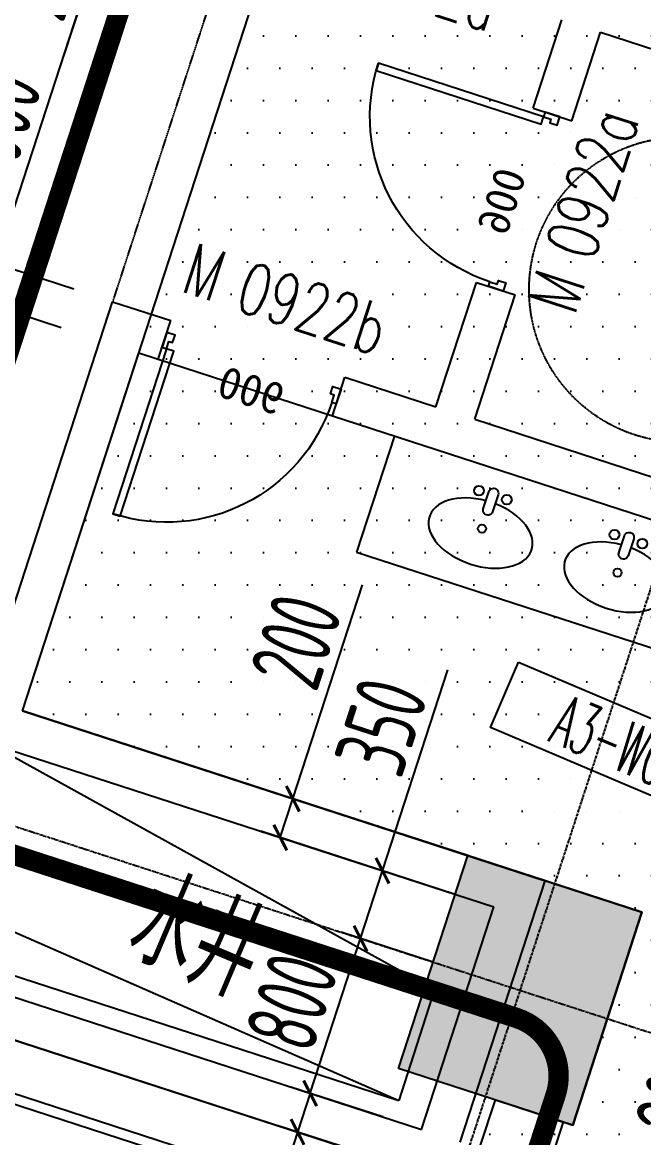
# Model space of a CAD drawing. Extents: x -3523 to 12007717, y -6694179 to 21431.
# Drawn here: x 11946737 to 11949789, y -6393674 to -6388192 of the extents above; entities that cross this region are included whole.
import ezdxf
from ezdxf.enums import TextEntityAlignment as Align
from ezdxf.xclip import XClip

# ---------------------------------------------------------------- set-up
doc = ezdxf.new("R2010")
doc.units = 0
doc.header["$LTSCALE"] = 10
doc.header["$MEASUREMENT"] = 0
doc.header["$XCLIPFRAME"] = 0
for name, pattern in [('A3-RG-axis-100$0$CENTER', [2, 1.25, -0.25, 0.25, -0.25]), ('A3-RI-4F$0$DASH', [0.35, 0.25, -0.1]), ('A3-RX-3F$0$HIDDEN', [0.375, 0.25, -0.125]), ('DASHED2', [0.375, 0.25, -0.125])]:
    doc.linetypes.add(name, pattern=pattern)
for name, color, linetype in [('A-CLOD', 200, 'Continuous'), ('A3-RB-4F-100$0$A-DIMS-100', 1, 'Continuous'), ('A3-RG-axis-100$0$A-GRID', 1, 'A3-RG-axis-100$0$CENTER'), ('A3-RI-4F$0$A-DOOR', 32, 'Continuous'), ('A3-RI-4F$0$A-EVTR', 3, 'Continuous'), ('A3-RI-4F$0$A-HATCH', 8, 'Continuous'), ('A3-RI-4F$0$A-WALL', 7, 'Continuous'), ('A3-RI-4F$0$A-WALL-FINI', 95, 'Continuous'), ('A3-RM-4F$0$A-EQPM', 55, 'Continuous'), ('A3-RS-1F$0$A-HATH-GRAY', 8, 'Continuous'), ('A3-RS-1F$0$A-WALL', 7, 'Continuous'), ('A3-RX-3F$0$A-FIXT', 55, 'Continuous'), ('A3-RX-3F$0$A-SYMB-SHAF', 190, 'Continuous'), ('A3-SYMB-4F-100$0$A-SYMB', 4, 'Continuous'), ('A3-SYMB-4F-100$0$A-SYMB-AREA', 4, 'Continuous'), ('A3-SYMB-4F-100$0$A-SYMB-DOOR', 3, 'Continuous'), ('A3-SYMB-4F-100$0$A-SYMB-DOOR1', 3, 'Continuous'), ('A3-SYMB-4F-100$0$A-SYMB-DOOR2', 3, 'Continuous'), ('A3-SYMB-4F-100$0$A-SYMB-DOOR3', 3, 'Continuous'), ('A3-SYMB-4F-100$0$A-SYMB-NAME', 4, 'Continuous'), ('A3-SYMB-4F-100$0$A-SYMB-NAME-E', 4, 'Continuous'), ('A3-SYMB-4F-100$0$A-SYMB-NUMB-T', 4, 'Continuous')]:
    doc.layers.add(name, color=color, linetype=linetype)
doc.styles.add('A3-RB-4F-100$0$XD2008', font='xd-hzs.shx', dxfattribs={"width": 0.7, "bigfont": 'xd-hztxt.shx'})
doc.styles.add('A3-RI-4F$0$Standard', font='')
doc.styles.add('A3-SYMB-4F-100$0$ECADI', font='hzs.shx', dxfattribs={"width": 0.7, "bigfont": 'hztxt.shx'})
doc.styles.add('A3-SYMB-4F-100$0$ECADI-TXT', font='simplex.shx', dxfattribs={"bigfont": 'hztxt.shx'})
doc.styles.get('A3-RI-4F$0$Standard').set_extended_font_data('SimSun')
doc.dimstyles.new('A3-RB-4F-100$0$XD100$0', dxfattribs={"dimscale": 100, "dimtxt": 3.5, "dimasz": 1, "dimexe": 1, "dimexo": 2, "dimgap": 0.5, "dimtad": 1, "dimdec": 0, "dimdsep": 46, "dimtxsty": 'A3-RB-4F-100$0$XD2008', "dimblk1": 'A3-RB-4F-100$0$_ARCHTICK', "dimblk2": 'A3-RB-4F-100$0$_ARCHTICK', "dimsah": 1, "dimcen": 2.5, "dimclrt": 4, "dimaunit": 1, "dimadec": 0, "dimazin": 0, "dimtfac": 1, "dimtdec": 0, "dimtix": 1, "dimtmove": 0, "dimatfit": 3, "dimfxl": 0, "dimtolj": 1, "dimtzin": 0, "dimarcsym": 0})

# ---------------------------------------------------------------- blocks, each defined once
blk = doc.blocks.new('A3-RI-4F$0$2')
at = {"layer": 'A3-RI-4F$0$A-EVTR'}
for p, q in [((2275, 2475), (2350, 2475)), ((2275, 2475), (2275, 2400)), ((2350, 2475), (2350, 2100)), ((2400, 225), (2400, 2475)), ((2400, 2475), (2500, 2475)), ((550, 300), (550, 2400)), ((550, 2400), (2275, 2400)), ((2200, 2100), (2350, 2100)), ((2200, 600), (2350, 600)), ((2350, 600), (2350, 225)), ((2275, 300), (550, 300)), ((2275, 300), (2275, 225)), ((2350, 225), (2275, 225)), ((2500, 225), (2400, 225))]:
    blk.add_line(p, q, dxfattribs=at)
for points in [[(0, 2650), (2500, 2650), (2500, 50), (0, 50)], [(375, 600), (375, 550), (275, 550), (275, 600), (225, 600), (225, 2100), (275, 2100), (275, 2150), (375, 2150), (375, 2100), (425, 2100), (425, 600)], [(2300, 1350), (2350, 1350), (2350, 2100), (2300, 2100)], [(2450, 1350), (2500, 1350), (2500, 2100), (2450, 2100)], [(2300, 1350), (2350, 1350), (2350, 600), (2300, 600)], [(2450, 1350), (2500, 1350), (2500, 600), (2450, 600)]]:
    blk.add_lwpolyline(points, close=True, dxfattribs=at)
blk.add_lwpolyline([(2200, 600), (2200, 350), (600, 350), (600, 2350), (2200, 2350), (2200, 2100)], dxfattribs=at)
blk = doc.blocks.new('A3-RI-4F$0$m900')
for points in [[(23.7, 75.8), (23.7, 928.4), (61.6, 928.4), (61.6, 75.8)], [(0, 75.8), (23.7, 75.8), (23.7, 37.9), (42.6, 37.9), (42.6, 0), (0, 0)], [(900, 75.8), (876.3, 75.8), (876.3, 37.9), (857.4, 37.9), (857.4, 0), (900, 0)]]:
    blk.add_lwpolyline(points, close=True)
blk.add_arc((23.7, 75.8), 852.6, 0, 90)
at = {"layer": 'Defpoints', "style": 'A3-RI-4F$0$Standard'}
blk.add_text('900', height=157.5, rotation=180, dxfattribs=at).set_placement((641.7, 219.9))
blk = doc.blocks.new('A3-RI-4F')
at = {"layer": 'A3-RI-4F$0$A-HATCH'}
h = blk.add_hatch(dxfattribs=at)
h.set_pattern_fill('DOTS', color=256, scale=100, style=0)
h.set_pattern_definition([(0, (0, 0), (79.375, 158.75), [0, -158.75])])
h.paths.add_polyline_path([(11946737.1, -6391577), (11948653, -6385680.5), (11951648.8, -6386653.9), (11951711, -6386463.8), (11951758.1, -6386479.1), (11952036.3, -6385623.2), (11956268.5, -6386998.3), (11953595.5, -6395224.9), (11948982.8, -6393726.2), (11949060.1, -6393488.4), (11949440.5, -6393612), (11949780.4, -6392565.9)])
h.paths.add_polyline_path([(11954460.7, -6392562), (11954831.5, -6391420.7), (11954137.3, -6391195.1), (11953766.4, -6392336.4)], flags=16)
at = {"layer": 'A3-RI-4F$0$A-DOOR', "linetype": 'A3-RI-4F$0$DASH'}
blk.add_line((11947798.4, -6387663.4), (11947180.3, -6389565.6), dxfattribs=at)
at = {"layer": 'A3-RI-4F$0$A-DOOR'}
blk.add_line((11947403.8, -6389848.5), (11948259.8, -6390126.6), dxfattribs=at)
at = {"layer": 'A3-RI-4F$0$A-HATCH'}
blk.add_lwpolyline([(11946737.1, -6391577), (11948653, -6385680.5), (11951648.8, -6386653.9), (11951711, -6386463.8), (11951758.1, -6386479.1), (11952036.3, -6385623.2), (11956268.5, -6386998.3), (11953595.5, -6395224.9), (11948982.8, -6393726.2), (11949060.1, -6393488.4), (11949440.5, -6393612), (11949780.4, -6392565.9)], close=True, dxfattribs=at)
at = {"layer": 'A3-RI-4F$0$A-WALL'}
for p, q in [((11949245.3, -6388614.6), (11949386.6, -6388179.5)), ((11949435.5, -6388676.4), (11949576.8, -6388241.3)), ((11949576.8, -6388241.3), (11951621.6, -6388905.7)), ((11949245.3, -6388614.6), (11949435.5, -6388676.4)), ((11948768.6, -6390081.6), (11948967.1, -6389470.6)), ((11948967.1, -6389470.6), (11949157.4, -6389532.4)), ((11948958.8, -6390143.4), (11949157.4, -6389532.4)), ((11946469.6, -6391753), (11947180.3, -6389565.6)), ((11947180.3, -6389565.6), (11947465.6, -6389658.3)), ((11947403.8, -6389848.5), (11947465.6, -6389658.3)), ((11946737.1, -6391577), (11947308.7, -6389817.6)), ((11947308.7, -6389817.6), (11947403.8, -6389848.5)), ((11948259.8, -6390126.6), (11948321.6, -6389936.4)), ((11948321.6, -6389936.4), (11948768.6, -6390081.6)), ((11948259.8, -6390126.6), (11950941.8, -6390998)), ((11948958.8, -6390143.4), (11951003.6, -6390807.8)), ((11946737.1, -6391577), (11949304.9, -6392411.4)), ((11946675.3, -6391767.2), (11949052.9, -6392539.8)), ((11948887.7, -6393695.3), (11949304.9, -6392411.4)), ((11948697.5, -6393633.5), (11949052.9, -6392539.8)), ((11946319.9, -6392861), (11948697.5, -6393633.5)), ((11946258.1, -6393051.2), (11948635.7, -6393823.7))]:
    blk.add_line(p, q, dxfattribs=at)
at = {"layer": 'A3-RI-4F$0$A-WALL-FINI'}
for p, q in [((11949345.4, -6393581.1), (11949268.2, -6393818.9)), ((11949393, -6393596.6), (11949315.7, -6393834.4))]:
    blk.add_line(p, q, dxfattribs=at)
at = {"layer": 'A3-RI-4F$0$A-DOOR', "xscale": -1}
for p, rotation in [((11949376.4, -6388657.2), 71.99999999949287), ((11947446.5, -6389717.3), 161.9999999997929)]:
    blk.add_blockref('A3-RI-4F$0$m900', p, dxfattribs=dict(at, rotation=rotation))
at = {"layer": 'A3-RI-4F$0$A-EVTR', "rotation": 162.0000000030334}
blk.add_blockref('A3-RI-4F$0$2', (11948651.2, -6393776.2), dxfattribs=at)
blk = doc.blocks.new('A3-RG-axis-100')
at = {"layer": 'A3-RG-axis-100$0$A-GRID'}
for p, q in [((11947019.4, -6399607.3), (11953753.8, -6378881)), ((11940623, -6390168.8), (12004268, -6410848.3))]:
    blk.add_line(p, q, dxfattribs=at)
blk = doc.blocks.new('A3-SYMB-4F-100$0$ECADI-TAG-ROOM')
at = {"layer": 'A3-SYMB-4F-100$0$A-SYMB-AREA', "style": 'A3-SYMB-4F-100$0$ECADI', "width": 0.7}
blk.add_attdef('340M2', text='', height=2.5, dxfattribs=at).set_placement((7.167, -1.75), align=Align.MIDDLE_LEFT)
at = {"layer": 'A3-SYMB-4F-100$0$A-SYMB-NAME', "style": 'A3-SYMB-4F-100$0$ECADI', "width": 0.7}
blk.add_attdef('CHINESENAME', (-5.125, 0.088), '', height=4.5, dxfattribs=at)
at = {"layer": 'A3-SYMB-4F-100$0$A-SYMB-NAME-E', "style": 'A3-SYMB-4F-100$0$ECADI', "width": 0.7}
for tag, p in [('ENGLISHHIGH', (-5.125, 8.04)), ('ENGLISHLOW', (-5.125, 4.84))]:
    blk.add_attdef(tag, p, '', height=2.5, dxfattribs=at)
blk = doc.blocks.new('A3-SYMB-4F-100$0$ECADI-TAG-DOOR')
at = {"layer": 'A3-SYMB-4F-100$0$A-SYMB-DOOR', "style": 'A3-SYMB-4F-100$0$ECADI-TXT', "width": 0.7}
for tag, p in [('门窗主编号1', (-6.414, 7.257)), ('门窗主编号2', (2.085, 7.257))]:
    blk.add_attdef(tag, p, '', height=2.5, dxfattribs=at)
at = {"layer": 'A3-SYMB-4F-100$0$A-SYMB-DOOR', "style": 'A3-SYMB-4F-100$0$ECADI-TXT', "width": 0.7, "flags": 1}
for tag, p in [('洞口尺寸(宽X高)', (-6.416, 1.62)), ('备注', (-6.394, -1.213))]:
    blk.add_attdef(tag, p, '', height=2.5, dxfattribs=at)
at = {"layer": 'A3-SYMB-4F-100$0$A-SYMB-DOOR1', "style": 'A3-SYMB-4F-100$0$ECADI-TXT', "width": 0.7}
blk.add_attdef('门窗辅编号1', (-6.414, 4.413), '', height=2.5, dxfattribs=at)
at = {"layer": 'A3-SYMB-4F-100$0$A-SYMB-DOOR2', "style": 'A3-SYMB-4F-100$0$ECADI-TXT', "width": 0.7}
blk.add_attdef('门窗辅编号2', (-2.861, 4.413), '', height=2.5, dxfattribs=at)
at = {"layer": 'A3-SYMB-4F-100$0$A-SYMB-DOOR3', "style": 'A3-SYMB-4F-100$0$ECADI-TXT', "width": 0.7}
blk.add_attdef('门窗辅编号3', (2.323, 4.413), '', height=2.5, dxfattribs=at)
blk = doc.blocks.new('A3-SYMB-4F-100$0$ECADI-TAG-CODE')
at = {"layer": 'A3-SYMB-4F-100$0$A-SYMB-NUMB-T', "color": 1}
blk.add_lwpolyline([(0, 3.5), (15, 3.5), (15, 0), (0, 0)], close=True, dxfattribs=at)
at = {"layer": 'A3-SYMB-4F-100$0$A-SYMB-NUMB-T', "style": 'A3-SYMB-4F-100$0$ECADI-TXT', "width": 0.7}
blk.add_attdef('CODE', text='', height=2.5, dxfattribs=at).set_placement((7.5, 1.75), align=Align.MIDDLE_CENTER)
blk = doc.blocks.new('A3-SYMB-4F-100')
at = {"layer": 'A3-SYMB-4F-100$0$A-SYMB'}
ref = blk.add_blockref('A3-SYMB-4F-100$0$ECADI-TAG-CODE', (11949036.9, -6391658.7), dxfattribs=dict(at, xscale=100.0000000100172, yscale=100.0000000002328, zscale=100, rotation=337))
ref.add_attrib('CODE', 'A3-WC-02', dxfattribs={"layer": 'A3-SYMB-4F-100$0$A-SYMB-NUMB-T', "height": 250, "rotation": 337, "style": 'A3-SYMB-4F-100$0$ECADI-TXT', "width": 0.5}).set_placement((11949795.6, -6391790.6), align=Align.MIDDLE_CENTER)
ref = blk.add_blockref('A3-SYMB-4F-100$0$ECADI-TAG-ROOM', (11947692.2, -6392979.7), dxfattribs=dict(at, xscale=99.99999999989046, yscale=100.0000000001164, rotation=337))
ref.add_attrib('CHINESENAME', '水井', (11947223.9, -6392771.4), dxfattribs={"height": 450, "rotation": 337, "style": 'A3-SYMB-4F-100$0$ECADI', "width": 0.7})
at = {"layer": 'A3-SYMB-4F-100$0$A-SYMB-DOOR'}
ref = blk.add_blockref('A3-SYMB-4F-100$0$ECADI-TAG-DOOR', (11948221.1, -6388742.2, -333.3), dxfattribs=dict(at, xscale=99.99999999997296, yscale=100, zscale=100, rotation=342))
ref.add_attrib('门窗主编号1', 'M', dxfattribs={"height": 250, "rotation": 342, "style": 'A3-SYMB-4F-100$0$ECADI-TXT', "width": 0.7}).set_placement((11948227.5, -6387978.4, -333.3), align=Align.RIGHT)
ref.add_attrib('门窗主编号2', '0922a', (11948320.3, -6388013), dxfattribs={"height": 250, "rotation": 342, "style": 'A3-SYMB-4F-100$0$ECADI-TXT', "width": 0.7})
ref = blk.add_blockref('A3-SYMB-4F-100$0$ECADI-TAG-DOOR', (11950269.4, -6389473.7, -333.3), dxfattribs=dict(at, xscale=99.99999999997296, yscale=100, zscale=100, rotation=71.99999999999999))
ref.add_attrib('门窗主编号1', 'M', dxfattribs={"height": 250, "rotation": 72, "style": 'A3-SYMB-4F-100$0$ECADI-TXT', "width": 0.7}).set_placement((11949505.6, -6389467.4, -333.3), align=Align.RIGHT)
ref.add_attrib('门窗主编号2', '0922a', (11949540.2, -6389374.6), dxfattribs={"height": 250, "rotation": 72, "style": 'A3-SYMB-4F-100$0$ECADI-TXT', "width": 0.7})
ref = blk.add_blockref('A3-SYMB-4F-100$0$ECADI-TAG-DOOR', (11947672.6, -6390331.5, -333.3), dxfattribs=dict(at, xscale=99.99999999997296, yscale=100, zscale=100, rotation=342))
ref.add_attrib('门窗主编号1', 'M', dxfattribs={"height": 250, "rotation": 342, "style": 'A3-SYMB-4F-100$0$ECADI-TXT', "width": 0.7}).set_placement((11947678.9, -6389567.7, -333.3), align=Align.RIGHT)
ref.add_attrib('门窗主编号2', '0922b', (11947771.7, -6389602.3), dxfattribs={"height": 250, "rotation": 342, "style": 'A3-SYMB-4F-100$0$ECADI-TXT', "width": 0.7})
blk = doc.blocks.new('A3-RM-4F')
at = {"layer": 'A3-RM-4F$0$A-EQPM'}
for points in [[(11946678.4, -6391797), (11946647.3, -6392641.1), (11948585.8, -6393492)], [(11946668.6, -6391788.3), (11948761.5, -6392946.3), (11948585.8, -6393492)], [(11946350.8, -6392765.8), (11948585.8, -6393492)]]:
    blk.add_lwpolyline(points, dxfattribs=at)
blk = doc.blocks.new('A3-RB-4F-100$0$_ARCHTICK')
at = {"color": 0, "linetype": 'ByBlock', "const_width": 0.15}
blk.add_lwpolyline([(-0.5, -0.5), (0.5, 0.5)], dxfattribs=at)
blk = doc.blocks.new('*D2588')
at = {"layer": 'A3-RB-4F-100$0$A-DIMS-100', "color": 0, "lineweight": -2}
for p, q in [((11947670, -6387411.4), (11947192.1, -6387256.2)), ((11947287.2, -6387287.1), (11947225.4, -6387477.3)), ((11947225.4, -6387477.3), (11946938, -6388361.8)), ((11947608.2, -6387601.6), (11947130.3, -6387446.4))]:
    blk.add_line(p, q, dxfattribs=at)
at = {"layer": 'Defpoints', "color": 0}
for p in [(11947287.2, -6387287.1), (11947860.2, -6387473.2), (11947798.4, -6387663.4)]:
    blk.add_point(p, dxfattribs=at)
at = {"layer": 'A3-RB-4F-100$0$A-DIMS-100', "color": 0, "lineweight": -2, "xscale": 100, "yscale": 100, "zscale": 100}
for p, rotation in [((11947287.2, -6387287.1), 72.00000000045176), ((11947225.4, -6387477.3), 252.0000000004517)]:
    blk.add_blockref('A3-RB-4F-100$0$_ARCHTICK', p, dxfattribs=dict(at, rotation=rotation))
at = {"layer": 'A3-RB-4F-100$0$A-DIMS-100', "color": 4, "insert": (11946836.8, -6387945.1), "char_height": 350, "attachment_point": 5, "rotation": 72, "style": 'A3-RB-4F-100$0$XD2008'}
blk.add_mtext('\\A1;200', dxfattribs=at)
blk = doc.blocks.new('*D2629')
at = {"layer": 'A3-RB-4F-100$0$A-DIMS-100', "color": 0, "lineweight": -2}
for p, q in [((11946607.4, -6389379.4), (11947225.4, -6387477.3)), ((11947608.2, -6387601.6), (11947130.3, -6387446.4)), ((11946990.1, -6389503.8), (11946512.2, -6389348.5))]:
    blk.add_line(p, q, dxfattribs=at)
at = {"layer": 'Defpoints', "color": 0}
for p in [(11947225.4, -6387477.3), (11947798.4, -6387663.4), (11947180.3, -6389565.6)]:
    blk.add_point(p, dxfattribs=at)
at = {"layer": 'A3-RB-4F-100$0$A-DIMS-100', "color": 0, "lineweight": -2, "xscale": 100, "yscale": 100, "zscale": 100}
for p, rotation in [((11947225.4, -6387477.3), 72.00001421252459), ((11946607.4, -6389379.4), 252.0000142125246)]:
    blk.add_blockref('A3-RB-4F-100$0$_ARCHTICK', p, dxfattribs=dict(at, rotation=rotation))
at = {"layer": 'A3-RB-4F-100$0$A-DIMS-100', "color": 4, "insert": (11946585.6, -6388718.2), "char_height": 350, "attachment_point": 5, "rotation": 72, "style": 'A3-RB-4F-100$0$XD2008'}
blk.add_mtext('\\A1;2000', dxfattribs=at)
blk = doc.blocks.new('*D2630')
at = {"layer": 'A3-RB-4F-100$0$A-DIMS-100', "color": 0, "lineweight": -2}
for p, q in [((11946990.1, -6389503.8), (11946512.2, -6389348.5)), ((11946607.4, -6389379.4), (11946545.5, -6389569.6)), ((11946928.3, -6389694), (11946450.4, -6389538.7)), ((11946545.5, -6389569.6), (11946258.2, -6390454.1))]:
    blk.add_line(p, q, dxfattribs=at)
at = {"layer": 'Defpoints', "color": 0}
for p in [(11946607.4, -6389379.4), (11947180.3, -6389565.6), (11947118.5, -6389755.8)]:
    blk.add_point(p, dxfattribs=at)
at = {"layer": 'A3-RB-4F-100$0$A-DIMS-100', "color": 0, "lineweight": -2, "xscale": 100, "yscale": 100, "zscale": 100}
for p, rotation in [((11946607.4, -6389379.4), 71.99999749451212), ((11946545.5, -6389569.6), 251.9999974945121)]:
    blk.add_blockref('A3-RB-4F-100$0$_ARCHTICK', p, dxfattribs=dict(at, rotation=rotation))
at = {"layer": 'A3-RB-4F-100$0$A-DIMS-100', "color": 4, "insert": (11946157, -6390037.4), "char_height": 350, "attachment_point": 5, "rotation": 72, "style": 'A3-RB-4F-100$0$XD2008'}
blk.add_mtext('\\A1;200', dxfattribs=at)
blk = doc.blocks.new('*D2632')
at = {"layer": 'A3-RB-4F-100$0$A-DIMS-100', "color": 0, "lineweight": -2}
for p, q in [((11949669.5, -6387956), (11949824.4, -6387479.2)), ((11949793.5, -6387574.4), (11950820.7, -6387908.1)), ((11950696.7, -6388289.7), (11950851.6, -6387813))]:
    blk.add_line(p, q, dxfattribs=at)
at = {"layer": 'Defpoints', "color": 0}
for p in [(11950820.7, -6387908.1), (11949607.7, -6388146.2), (11950634.9, -6388479.9)]:
    blk.add_point(p, dxfattribs=at)
at = {"layer": 'A3-RB-4F-100$0$A-DIMS-100', "color": 0, "lineweight": -2, "xscale": 100, "yscale": 100, "zscale": 100}
for p, rotation in [((11949793.5, -6387574.4), 161.9999999996428), ((11950820.7, -6387908.1), 341.9999999996427)]:
    blk.add_blockref('A3-RB-4F-100$0$_ARCHTICK', p, dxfattribs=dict(at, rotation=rotation))
at = {"layer": 'A3-RB-4F-100$0$A-DIMS-100', "color": 4, "insert": (11950376.6, -6387527.2), "char_height": 350, "attachment_point": 5, "rotation": 342, "style": 'A3-RB-4F-100$0$XD2008'}
blk.add_mtext('\\A1;1080', dxfattribs=at)
blk = doc.blocks.new('*D2635')
at = {"layer": 'A3-RB-4F-100$0$A-DIMS-100', "color": 0, "lineweight": -2}
for p, q in [((11948507.3, -6393571.7), (11948055.5, -6393424.9)), ((11948150.6, -6393455.8), (11948088.8, -6393646)), ((11948445.5, -6393761.9), (11947993.7, -6393615.1)), ((11948088.8, -6393646), (11947801.4, -6394530.5))]:
    blk.add_line(p, q, dxfattribs=at)
at = {"layer": 'Defpoints', "color": 0}
for p in [(11948150.6, -6393455.8), (11948697.5, -6393633.5), (11948635.7, -6393823.7)]:
    blk.add_point(p, dxfattribs=at)
at = {"layer": 'A3-RB-4F-100$0$A-DIMS-100', "color": 0, "lineweight": -2, "xscale": 100, "yscale": 100, "zscale": 100}
for p, rotation in [((11948150.6, -6393455.8), 71.99999995590775), ((11948088.8, -6393646), 251.9999999559078)]:
    blk.add_blockref('A3-RB-4F-100$0$_ARCHTICK', p, dxfattribs=dict(at, rotation=rotation))
at = {"layer": 'A3-RB-4F-100$0$A-DIMS-100', "color": 4, "insert": (11947700.2, -6394113.8), "char_height": 350, "attachment_point": 5, "rotation": 72, "style": 'A3-RB-4F-100$0$XD2008'}
blk.add_mtext('\\A1;200', dxfattribs=at)
blk = doc.blocks.new('*D2636')
at = {"layer": 'A3-RB-4F-100$0$A-DIMS-100', "color": 0, "lineweight": -2}
for p, q in [((11948754.5, -6392810.8), (11948302.7, -6392664)), ((11948150.6, -6393455.8), (11948397.8, -6392694.9)), ((11948507.3, -6393571.7), (11948055.5, -6393424.9))]:
    blk.add_line(p, q, dxfattribs=at)
at = {"layer": 'Defpoints', "color": 0}
for p in [(11948397.8, -6392694.9), (11948944.7, -6392872.7), (11948697.5, -6393633.5)]:
    blk.add_point(p, dxfattribs=at)
at = {"layer": 'A3-RB-4F-100$0$A-DIMS-100', "color": 0, "lineweight": -2, "xscale": 100, "yscale": 100, "zscale": 100}
for p, rotation in [((11948397.8, -6392694.9), 72.00000001172742), ((11948150.6, -6393455.8), 252.0000000117275)]:
    blk.add_blockref('A3-RB-4F-100$0$_ARCHTICK', p, dxfattribs=dict(at, rotation=rotation))
at = {"layer": 'A3-RB-4F-100$0$A-DIMS-100', "color": 4, "insert": (11948060.2, -6393005.8), "char_height": 350, "attachment_point": 5, "rotation": 72, "style": 'A3-RB-4F-100$0$XD2008'}
blk.add_mtext('\\A1;800', dxfattribs=at)
blk = doc.blocks.new('*D2637')
at = {"layer": 'A3-RB-4F-100$0$A-DIMS-100', "color": 0, "lineweight": -2}
for p, q in [((11948505.9, -6392362.1), (11948826.5, -6391375.4)), ((11948862.7, -6392478), (11948410.8, -6392331.2)), ((11948397.8, -6392694.9), (11948505.9, -6392362.1)), ((11948754.5, -6392810.8), (11948302.7, -6392664))]:
    blk.add_line(p, q, dxfattribs=at)
at = {"layer": 'Defpoints', "color": 0}
for p in [(11948505.9, -6392362.1), (11949052.9, -6392539.8), (11948944.7, -6392872.7)]:
    blk.add_point(p, dxfattribs=at)
at = {"layer": 'A3-RB-4F-100$0$A-DIMS-100', "color": 0, "lineweight": -2, "xscale": 100, "yscale": 100, "zscale": 100}
for p, rotation in [((11948505.9, -6392362.1), 71.99999997299186), ((11948397.8, -6392694.9), 251.9999999729918)]:
    blk.add_blockref('A3-RB-4F-100$0$_ARCHTICK', p, dxfattribs=dict(at, rotation=rotation))
at = {"layer": 'A3-RB-4F-100$0$A-DIMS-100', "color": 4, "insert": (11948499.7, -6391653), "char_height": 350, "attachment_point": 5, "rotation": 72, "style": 'A3-RB-4F-100$0$XD2008'}
blk.add_mtext('\\A1;350', dxfattribs=at)
blk = doc.blocks.new('*D2638')
at = {"layer": 'A3-RB-4F-100$0$A-DIMS-100', "color": 0, "lineweight": -2}
for p, q in [((11948065.9, -6392008.8), (11948407.9, -6390956.3)), ((11948924.5, -6392287.8), (11947970.8, -6391977.9)), ((11948004.1, -6392199), (11948065.9, -6392008.8)), ((11948862.7, -6392478), (11947909, -6392168.1))]:
    blk.add_line(p, q, dxfattribs=at)
at = {"layer": 'Defpoints', "color": 0}
for p in [(11948065.9, -6392008.8), (11949114.7, -6392349.6), (11949052.9, -6392539.8)]:
    blk.add_point(p, dxfattribs=at)
at = {"layer": 'A3-RB-4F-100$0$A-DIMS-100', "color": 0, "lineweight": -2, "xscale": 100, "yscale": 100, "zscale": 100}
for p, rotation in [((11948065.9, -6392008.8), 72.0000000488908), ((11948004.1, -6392199), 252.0000000488908)]:
    blk.add_blockref('A3-RB-4F-100$0$_ARCHTICK', p, dxfattribs=dict(at, rotation=rotation))
at = {"layer": 'A3-RB-4F-100$0$A-DIMS-100', "color": 4, "insert": (11948081.1, -6391233.9), "char_height": 350, "attachment_point": 5, "rotation": 72, "style": 'A3-RB-4F-100$0$XD2008'}
blk.add_mtext('\\A1;200', dxfattribs=at)
blk = doc.blocks.new('*D2668')
at = {"layer": 'A3-RB-4F-100$0$A-DIMS-100', "color": 0, "lineweight": -2}
for p, q in [((11950008.1, -6394059.3), (11950295.5, -6393174.8)), ((11950925.9, -6394357.5), (11949913, -6394028.4)), ((11949946.3, -6394249.5), (11950008.1, -6394059.3)), ((11950864.1, -6394547.7), (11949851.2, -6394218.6))]:
    blk.add_line(p, q, dxfattribs=at)
at = {"layer": 'Defpoints', "color": 0}
for p in [(11950008.1, -6394059.3), (11951116.1, -6394419.3), (11951054.3, -6394609.6)]:
    blk.add_point(p, dxfattribs=at)
at = {"layer": 'A3-RB-4F-100$0$A-DIMS-100', "color": 0, "lineweight": -2, "xscale": 100, "yscale": 100, "zscale": 100}
for p, rotation in [((11950008.1, -6394059.3), 72.00000000019114), ((11949946.3, -6394249.5), 252.0000000001912)]:
    blk.add_blockref('A3-RB-4F-100$0$_ARCHTICK', p, dxfattribs=dict(at, rotation=rotation))
at = {"layer": 'A3-RB-4F-100$0$A-DIMS-100', "color": 4, "insert": (11949968.7, -6393452.4), "char_height": 350, "attachment_point": 5, "rotation": 72, "style": 'A3-RB-4F-100$0$XD2008'}
blk.add_mtext('\\A1;200', dxfattribs=at)
blk = doc.blocks.new('A3-RX-3F$0$J-手盆-528x388-b')
for p, q in [((-24, -112), (-24, -24)), ((24, -24), (24, -112))]:
    blk.add_line(p, q)
for centre, radius in [((-72, -34), 24), ((72, -34), 24), ((0, -207), 20)]:
    blk.add_circle(centre, radius)
at = {"extrusion": (0, 0, -1)}
for centre, start_param, end_param in [((0, -24), 5.497787, 8.63938), ((0, -112), 2.356194, 5.497787)]:
    blk.add_ellipse(centre, major_axis=(-17, 17), ratio=1, start_param=start_param, end_param=end_param, dxfattribs=at)
blk.add_ellipse((0, -230), major_axis=(-264, 0), ratio=0.606061, start_param=4.803424, end_param=10.90454)
blk = doc.blocks.new('A3-RX-3F')
at = {"layer": 'A3-RX-3F$0$A-FIXT'}
for p, q in [((11948564.1, -6390225.5), (11948378.7, -6390796.1)), ((11948378.7, -6390796.1), (11950756.4, -6391568.6))]:
    blk.add_line(p, q, dxfattribs=at)
at = {"layer": 'A3-RX-3F$0$A-SYMB-SHAF', "linetype": 'A3-RX-3F$0$HIDDEN'}
blk.add_circle((11949976.1, -6389506.5, 0), 750, dxfattribs=at)
at = {"layer": 'A3-RX-3F$0$A-FIXT', "rotation": 341.9999999993802}
for p in [(11949058.5, -6390483.9), (11949724.2, -6390700.2)]:
    blk.add_blockref('A3-RX-3F$0$J-手盆-528x388-b', p, dxfattribs=at)
blk = doc.blocks.new('A3-RS-1F')
at = {"layer": 'A3-RS-1F$0$A-HATH-GRAY'}
blk.add_hatch(color=256, dxfattribs=at).paths.add_polyline_path([(11948584.6, -6393333.9), (11948924.5, -6392287.8), (11949780.4, -6392565.9), (11949440.5, -6393612)])
at = {"layer": 'A3-RS-1F$0$A-WALL'}
blk.add_lwpolyline([(11948584.6, -6393333.9), (11948924.5, -6392287.8), (11949780.4, -6392565.9), (11949440.5, -6393612)], close=True, dxfattribs=at)
blk = doc.blocks.new('A3-RB-4F-100')
at = {"layer": 'A3-RB-4F-100$0$A-DIMS-100'}
for p1, p2, distance, picture, middle in [((11949607.7, -6388146.2), (11950634.9, -6388479.9), 601.3, '*D2632', (11950376.6, -6387527.2)), ((11948697.5, -6393633.5), (11948944.7, -6392872.7), 575.1, '*D2636', (11948060.2, -6393005.8))]:
    dim = blk.add_aligned_dim(p1=p1, p2=p2, distance=distance, dimstyle='A3-RB-4F-100$0$XD100$0', override={"dimasz": 1, "dimadec": 3}, dxfattribs=at)
    dim.commit()
    dim.dimension.update_dxf_attribs({"geometry": picture, "text_midpoint": middle})
for base, p1, p2, picture, middle in [((11947287.2, -6387287.1), (11947798.4, -6387663.4), (11947860.2, -6387473.2), '*D2588', (11947050.8, -6388014.6)), ((11947225.4, -6387477.3), (11947180.3, -6389565.6), (11947798.4, -6387663.4), '*D2629', (11946799.6, -6388787.7)), ((11946607.4, -6389379.4), (11947118.5, -6389755.8), (11947180.3, -6389565.6), '*D2630', (11946371, -6390106.9)), ((11948065.9, -6392008.8), (11949052.9, -6392539.8), (11949114.7, -6392349.6), '*D2638', (11948295.1, -6391303.4)), ((11948505.9, -6392362.1), (11948944.7, -6392872.7), (11949052.9, -6392539.8), '*D2637', (11948713.7, -6391722.5)), ((11950008.1, -6394059.3), (11951054.3, -6394609.6), (11951116.1, -6394419.3), '*D2668', (11950182.7, -6393522)), ((11948150.6, -6393455.8), (11948635.7, -6393823.7), (11948697.5, -6393633.5), '*D2635', (11947914.2, -6394183.3))]:
    dim = blk.add_linear_dim(base=base, p1=p1, p2=p2, angle=72, dimstyle='A3-RB-4F-100$0$XD100$0', override={"dimasz": 1, "dimadec": 3}, dxfattribs=at)
    dim.commit()
    dim.dimension.update_dxf_attribs({"geometry": picture, "text_midpoint": middle, "dimtype": 129})

msp = doc.modelspace()

# ---------------------------------------------------------------- linework, layer by layer
at = {"layer": 'A-CLOD', "linetype": 'DASHED2', "const_width": 100}
for points in [[(11948896.4, -6383928.9), (11957234.1, -6386638, -0.414214), (11957426.8, -6387016.1), (11954420.7, -6396267.6, -0.414214), (11954042.7, -6396460.2), (11945705, -6393751.1, -0.414214), (11945512.4, -6393373.1), (11948518.4, -6384121.5, -0.414214)], [(11946230.9, -6392132.5), (11949163.7, -6393085.4, -0.414214), (11949356.3, -6393463.4), (11947159.1, -6400225.9, -0.414214), (11946781, -6400418.5), (11943848.2, -6399465.6, -0.414214), (11943655.6, -6399087.6), (11945852.9, -6392325.1, -0.414214)]]:
    msp.add_lwpolyline(points, format="xyb", close=True, dxfattribs=at)

# ---------------------------------------------------------------- block references
for name in ['A3-RB-4F-100', 'A3-RI-4F', 'A3-RG-axis-100', 'A3-SYMB-4F-100', 'A3-RM-4F', 'A3-RX-3F']:
    msp.add_blockref(name, (0, 0))
ref = msp.add_blockref('A3-RS-1F', (0, 0))
XClip(ref).set_block_clipping_path([(11871425.4322899505, -6415321.6611522771), (11906602.3863900397, -6425223.3304480491), (11927660.6718041506, -6433885.5894491719), (11979180.2172092292, -6452870.0973187089), (12006666.0703704003, -6383055.1873073513), (11899640.5729718395, -6357118.50795958), (11882000.8699817006, -6406957.6178313009)])

doc.saveas('drawing.dxf')
